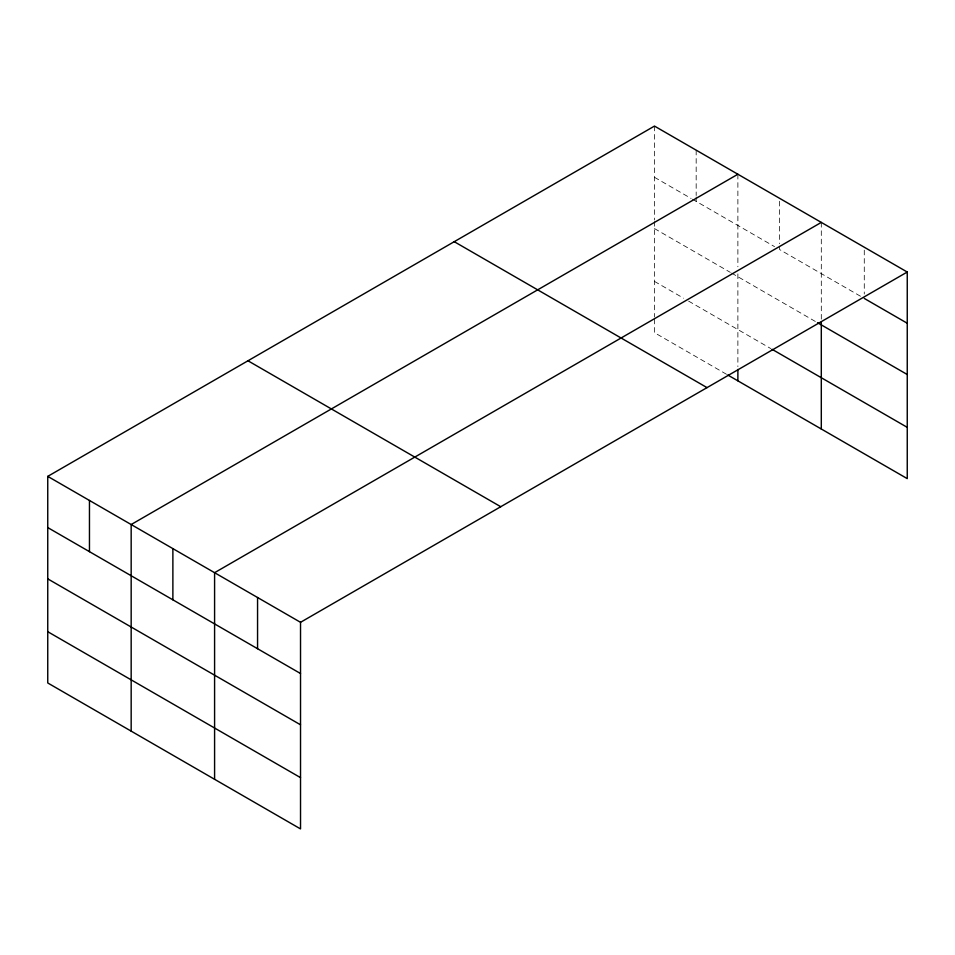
<?xml version="1.0" encoding="UTF-8"?>
<svg xmlns="http://www.w3.org/2000/svg" width="955" height="955" viewBox="0 0 955 955"><rect width="100%" height="100%" fill="white"/><g stroke="black" fill="none" stroke-linecap="round" stroke-linejoin="round"><path stroke-width="0.72" stroke-dasharray="4.78 3.58" d="M654.473 177.296L691.122 198.461M692.387 199.189L774.541 246.617M860.491 296.241L779.59 249.542L779.59 245.149M654.473 228.579L730.3 272.354M731.566 273.082L816.25 321.978M654.473 281.403L683.541 298.187M688.591 301.112L770.745 348.539M726.516 374.276L654.473 332.686L654.473 318.445M864.275 250.15L864.275 294.045M821.3 222.408L821.3 319.197M779.59 201.254L779.59 243.692M737.881 174.252L737.881 266.767M737.881 273.882L737.881 366.601M696.171 150.174L696.171 195.524M696.171 196.993L696.171 201.374M654.473 126.084L654.473 220.032M654.473 221.453L654.473 317.012"/><path stroke-width="1.43" d="M47.75 476.378L300.527 622.314L300.527 828.916L47.75 682.968L47.75 476.378L654.473 126.084L907.25 272.032L907.25 478.622L727.77 375.005M737.881 174.252L131.169 524.534L131.169 731.136M821.3 222.408L214.589 572.69L214.589 779.292M300.527 622.314L907.25 272.032M864.275 298.426L907.25 323.244M817.516 322.706L907.25 374.515M772.01 349.267L907.25 427.351M454.246 241.687L707.034 387.623M247.966 360.775L500.754 506.723M47.75 527.578L300.527 673.526M47.75 578.861L300.527 724.797M47.75 631.697L300.527 777.633M821.3 322.05L821.3 429.01M737.881 369.454L737.881 380.842M257.564 597.508L257.564 648.72M172.879 548.612L172.879 599.824M89.46 500.456L89.46 551.668"/></g></svg>
